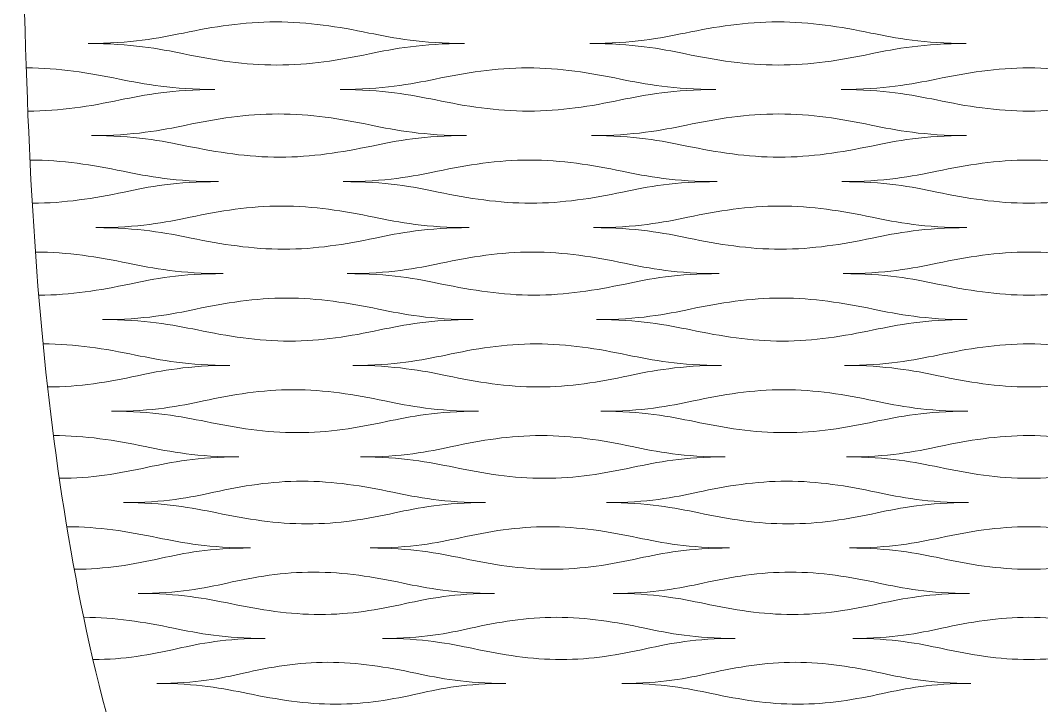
# Model space of a CAD drawing. Header units: centimetres. Extents: x -29.7 to 21.6, y -14.4 to 13.7.
# Drawn here: x 11.61 to 16.66, y 3.24 to 6.63 of the extents above; entities that cross this region are included whole.
import ezdxf

# ---------------------------------------------------------------- set-up
doc = ezdxf.new("R2010")
doc.units = ezdxf.units.CM
doc.header["$MEASUREMENT"] = 0
doc.layers.add('Layer 1', color=7, linetype='Continuous')

msp = doc.modelspace()

# ---------------------------------------------------------------- linework, layer by layer
at = {"layer": 'Layer 1', "color": 1, "lineweight": 9}
for points, knots in [([(11.61165, 9.70732), (11.61165, 6.85878), (11.61165, 5.4345), (11.86091, 4.0102), (11.86091, 4.0102), (12.11013, 2.58594), (12.60865, 1.16166), (14.6026, -0.26262)], [0, 0, 0, 0, 0.3333333, 0.3333333, 0.3333333, 0.3333333, 1, 1, 1, 1]), ([(11.94663, 6.51608), (12.15592, 6.51608), (12.294, 6.54206), (12.41716, 6.5677), (12.41716, 6.5677), (12.56761, 6.59902), (12.71479, 6.62291), (12.87467, 6.62291), (12.87467, 6.62291), (13.03461, 6.62291), (13.18268, 6.59902), (13.33431, 6.5677), (13.33431, 6.5677), (13.45835, 6.54206), (13.59738, 6.51608), (13.80664, 6.51608)], [0, 0, 0, 0, 0.2, 0.2, 0.2, 0.2, 0.4, 0.4, 0.4, 0.4, 0.6, 0.6, 0.6, 0.6, 1, 1, 1, 1]), ([(14.42665, 6.51608), (14.63591, 6.51608), (14.77429, 6.54206), (14.89774, 6.5677), (14.89774, 6.5677), (15.04858, 6.59902), (15.19603, 6.62291), (15.35594, 6.62291), (15.35594, 6.62291), (15.51589, 6.62291), (15.66365, 6.59902), (15.81489, 6.5677), (15.81489, 6.5677), (15.93867, 6.54206), (16.07734, 6.51608), (16.2866, 6.51608)], [0, 0, 0, 0, 0.2, 0.2, 0.2, 0.2, 0.4, 0.4, 0.4, 0.4, 0.6, 0.6, 0.6, 0.6, 1, 1, 1, 1]), ([(11.94663, 6.51608), (12.15592, 6.51608), (12.29541, 6.49013), (12.41974, 6.46451), (12.41974, 6.46451), (12.57173, 6.43319), (12.71983, 6.40933), (12.87952, 6.40933), (12.87952, 6.40933), (13.03926, 6.40929), (13.18604, 6.43319), (13.33633, 6.46451), (13.33633, 6.46451), (13.45933, 6.49013), (13.59738, 6.51608), (13.80664, 6.51608)], [0, 0, 0, 0, 0.2, 0.2, 0.2, 0.2, 0.4, 0.4, 0.4, 0.4, 0.6, 0.6, 0.6, 0.6, 1, 1, 1, 1]), ([(14.42665, 6.51608), (14.63591, 6.51608), (14.77488, 6.49013), (14.89879, 6.46451), (14.89879, 6.46451), (15.05019, 6.43319), (15.19786, 6.40933), (15.35754, 6.40933), (15.35754, 6.40933), (15.51729, 6.40929), (15.66453, 6.43319), (15.81538, 6.46451), (15.81538, 6.46451), (15.93884, 6.49013), (16.07734, 6.51608), (16.2866, 6.51608)], [0, 0, 0, 0, 0.2, 0.2, 0.2, 0.2, 0.4, 0.4, 0.4, 0.4, 0.6, 0.6, 0.6, 0.6, 1, 1, 1, 1]), ([(11.64104, 6.39507), (11.80075, 6.39507), (11.94901, 6.3712), (12.10093, 6.33986), (12.10093, 6.33986), (12.22524, 6.31426), (12.36446, 6.2883), (12.57337, 6.2883)], [0, 0, 0, 0, 0.3333333, 0.3333333, 0.3333333, 0.3333333, 1, 1, 1, 1]), ([(14.11884, 6.39507), (13.95916, 6.39507), (13.81218, 6.3712), (13.66195, 6.33986), (13.66195, 6.33986), (13.53905, 6.31426), (13.40124, 6.2883), (13.19233, 6.2883)], [0, 0, 0, 0, 0.3333333, 0.3333333, 0.3333333, 0.3333333, 1, 1, 1, 1]), ([(14.11884, 6.39507), (14.27852, 6.39507), (14.42635, 6.3712), (14.57772, 6.33986), (14.57772, 6.33986), (14.70154, 6.31426), (14.84027, 6.2883), (15.04921, 6.2883)], [0, 0, 0, 0, 0.3333333, 0.3333333, 0.3333333, 0.3333333, 1, 1, 1, 1]), ([(16.59661, 6.39507), (16.43692, 6.39507), (16.28952, 6.3712), (16.13873, 6.33986), (16.13873, 6.33986), (16.01535, 6.31426), (15.87711, 6.2883), (15.66816, 6.2883)], [0, 0, 0, 0, 0.3333333, 0.3333333, 0.3333333, 0.3333333, 1, 1, 1, 1]), ([(16.59661, 6.39507), (16.75628, 6.39507), (16.90369, 6.3712), (17.05447, 6.33986), (17.05447, 6.33986), (17.17785, 6.31426), (17.31614, 6.2883), (17.52504, 6.2883)], [0, 0, 0, 0, 0.3333333, 0.3333333, 0.3333333, 0.3333333, 1, 1, 1, 1]), ([(11.64883, 6.1815), (11.80825, 6.1815), (11.95458, 6.2054), (12.10434, 6.23672), (12.10434, 6.23672), (12.22685, 6.26235), (12.36446, 6.2883), (12.57337, 6.2883)], [0, 0, 0, 0, 0.3333333, 0.3333333, 0.3333333, 0.3333333, 1, 1, 1, 1]), ([(14.12273, 6.1815), (13.96325, 6.1815), (13.81561, 6.2054), (13.66418, 6.23672), (13.66418, 6.23672), (13.54027, 6.26235), (13.40124, 6.2883), (13.19233, 6.2883)], [0, 0, 0, 0, 0.3333333, 0.3333333, 0.3333333, 0.3333333, 1, 1, 1, 1]), ([(14.12273, 6.1815), (14.28215, 6.1815), (14.42895, 6.2054), (14.57924, 6.23672), (14.57924, 6.23672), (14.70222, 6.26235), (14.84027, 6.2883), (15.04921, 6.2883)], [0, 0, 0, 0, 0.3333333, 0.3333333, 0.3333333, 0.3333333, 1, 1, 1, 1]), ([(16.59661, 6.1815), (16.43719, 6.1815), (16.28997, 6.2054), (16.1391, 6.23672), (16.1391, 6.23672), (16.01561, 6.26235), (15.87711, 6.2883), (15.66816, 6.2883)], [0, 0, 0, 0, 0.3333333, 0.3333333, 0.3333333, 0.3333333, 1, 1, 1, 1]), ([(16.59661, 6.1815), (16.75605, 6.1815), (16.90327, 6.2054), (17.05414, 6.23672), (17.05414, 6.23672), (17.17759, 6.26235), (17.31614, 6.2883), (17.52504, 6.2883)], [0, 0, 0, 0, 0.3333333, 0.3333333, 0.3333333, 0.3333333, 1, 1, 1, 1]), ([(11.96217, 6.06047), (12.17075, 6.06047), (12.30808, 6.08643), (12.43057, 6.11206), (12.43057, 6.11206), (12.58021, 6.14338), (12.72671, 6.16726), (12.88609, 6.16726), (12.88609, 6.16726), (13.04555, 6.16726), (13.19338, 6.14338), (13.34475, 6.11206), (13.34475, 6.11206), (13.46863, 6.08643), (13.6074, 6.06047), (13.81594, 6.06047)], [0, 0, 0, 0, 0.2, 0.2, 0.2, 0.2, 0.4, 0.4, 0.4, 0.4, 0.6, 0.6, 0.6, 0.6, 1, 1, 1, 1]), ([(14.43389, 6.06047), (14.64246, 6.06047), (14.78025, 6.08643), (14.90318, 6.11206), (14.90318, 6.11206), (15.0534, 6.14338), (15.20035, 6.16726), (15.35974, 6.16726), (15.35974, 6.16726), (15.51918, 6.16726), (15.66659, 6.14338), (15.81738, 6.11206), (15.81738, 6.11206), (15.94079, 6.08643), (16.07907, 6.06047), (16.28765, 6.06047)], [0, 0, 0, 0, 0.2, 0.2, 0.2, 0.2, 0.4, 0.4, 0.4, 0.4, 0.6, 0.6, 0.6, 0.6, 1, 1, 1, 1]), ([(11.96217, 6.06047), (12.17075, 6.06047), (12.31014, 6.03456), (12.43448, 6.00893), (12.43448, 6.00893), (12.58634, 5.97765), (12.7342, 5.95378), (12.89333, 5.95378), (12.89333, 5.95378), (13.05242, 5.95378), (13.19838, 5.97764), (13.34779, 6.00893), (13.34779, 6.00893), (13.47006, 6.03456), (13.6074, 6.06047), (13.81594, 6.06047)], [0, 0, 0, 0, 0.2, 0.2, 0.2, 0.2, 0.4, 0.4, 0.4, 0.4, 0.6, 0.6, 0.6, 0.6, 1, 1, 1, 1]), ([(14.43389, 6.06047), (14.64246, 6.06047), (14.78117, 6.03456), (14.90478, 6.00893), (14.90478, 6.00893), (15.05582, 5.97765), (15.20306, 5.95378), (15.36216, 5.95378), (15.36216, 5.95378), (15.52128, 5.95378), (15.66791, 5.97764), (15.81813, 6.00893), (15.81813, 6.00893), (15.94106, 6.03456), (16.07907, 6.06047), (16.28765, 6.06047)], [0, 0, 0, 0, 0.2, 0.2, 0.2, 0.2, 0.4, 0.4, 0.4, 0.4, 0.6, 0.6, 0.6, 0.6, 1, 1, 1, 1]), ([(11.6597, 5.93955), (11.81878, 5.93955), (11.96692, 5.91568), (12.11871, 5.8844), (12.11871, 5.8844), (12.24291, 5.85877), (12.38194, 5.83285), (12.59, 5.83285)], [0, 0, 0, 0, 0.3333333, 0.3333333, 0.3333333, 0.3333333, 1, 1, 1, 1]), ([(14.12817, 5.93955), (13.96908, 5.93955), (13.82285, 5.91568), (13.67357, 5.8844), (13.67357, 5.8844), (13.55139, 5.85877), (13.41446, 5.83285), (13.20641, 5.83285)], [0, 0, 0, 0, 0.3333333, 0.3333333, 0.3333333, 0.3333333, 1, 1, 1, 1]), ([(14.12817, 5.93955), (14.28722, 5.93955), (14.43473, 5.91568), (14.58568, 5.8844), (14.58568, 5.8844), (14.70922, 5.85877), (14.84757, 5.83285), (15.05559, 5.83285)], [0, 0, 0, 0, 0.3333333, 0.3333333, 0.3333333, 0.3333333, 1, 1, 1, 1]), ([(16.59661, 5.93955), (16.43752, 5.93955), (16.29067, 5.91568), (16.14057, 5.8844), (16.14057, 5.8844), (16.0177, 5.85877), (15.88009, 5.83285), (15.67203, 5.83285)], [0, 0, 0, 0, 0.3333333, 0.3333333, 0.3333333, 0.3333333, 1, 1, 1, 1]), ([(16.59661, 5.93955), (16.75569, 5.93955), (16.90254, 5.91568), (17.05267, 5.8844), (17.05267, 5.8844), (17.17553, 5.85877), (17.31315, 5.83285), (17.5212, 5.83285)], [0, 0, 0, 0, 0.3333333, 0.3333333, 0.3333333, 0.3333333, 1, 1, 1, 1]), ([(11.67112, 5.72616), (11.82981, 5.72616), (11.9751, 5.75001), (12.12371, 5.7813), (12.12371, 5.7813), (12.24531, 5.80691), (12.38194, 5.83285), (12.59, 5.83285)], [0, 0, 0, 0, 0.3333333, 0.3333333, 0.3333333, 0.3333333, 1, 1, 1, 1]), ([(14.13387, 5.72616), (13.97513, 5.72616), (13.82792, 5.75001), (13.67684, 5.7813), (13.67684, 5.7813), (13.5532, 5.80691), (13.41446, 5.83285), (13.20641, 5.83285)], [0, 0, 0, 0, 0.3333333, 0.3333333, 0.3333333, 0.3333333, 1, 1, 1, 1]), ([(14.13387, 5.72616), (14.29259, 5.72616), (14.43849, 5.75001), (14.58794, 5.7813), (14.58794, 5.7813), (14.71024, 5.80691), (14.84757, 5.83285), (15.05559, 5.83285)], [0, 0, 0, 0, 0.3333333, 0.3333333, 0.3333333, 0.3333333, 1, 1, 1, 1]), ([(16.59661, 5.72616), (16.43791, 5.72616), (16.29131, 5.75001), (16.14106, 5.7813), (16.14106, 5.7813), (16.01809, 5.80691), (15.88009, 5.83285), (15.67203, 5.83285)], [0, 0, 0, 0, 0.3333333, 0.3333333, 0.3333333, 0.3333333, 1, 1, 1, 1]), ([(16.59661, 5.72616), (16.75533, 5.72616), (16.90186, 5.75001), (17.05214, 5.7813), (17.05214, 5.7813), (17.17511, 5.80691), (17.31315, 5.83285), (17.5212, 5.83285)], [0, 0, 0, 0, 0.3333333, 0.3333333, 0.3333333, 0.3333333, 1, 1, 1, 1]), ([(11.98504, 5.60522), (12.19258, 5.60522), (12.32883, 5.63115), (12.45034, 5.65677), (12.45034, 5.65677), (12.59884, 5.68806), (12.74435, 5.71192), (12.90301, 5.71192), (12.90301, 5.71192), (13.06172, 5.71194), (13.20918, 5.68806), (13.3602, 5.65677), (13.3602, 5.65677), (13.48381, 5.63115), (13.62212, 5.60522), (13.82965, 5.60522)], [0, 0, 0, 0, 0.2, 0.2, 0.2, 0.2, 0.4, 0.4, 0.4, 0.4, 0.6, 0.6, 0.6, 0.6, 1, 1, 1, 1]), ([(14.44455, 5.60522), (14.65208, 5.60522), (14.78905, 5.63115), (14.91122, 5.65677), (14.91122, 5.65677), (15.06057, 5.68806), (15.2067, 5.71192), (15.3654, 5.71192), (15.3654, 5.71192), (15.52409, 5.71194), (15.67092, 5.68806), (15.82111, 5.65677), (15.82111, 5.65677), (15.944, 5.63115), (16.08166, 5.60522), (16.28919, 5.60522)], [0, 0, 0, 0, 0.2, 0.2, 0.2, 0.2, 0.4, 0.4, 0.4, 0.4, 0.6, 0.6, 0.6, 0.6, 1, 1, 1, 1]), ([(11.98504, 5.60522), (12.19258, 5.60522), (12.3318, 5.57932), (12.45598, 5.55376), (12.45598, 5.55376), (12.60767, 5.52252), (12.75514, 5.49867), (12.91339, 5.49867), (12.91339, 5.49867), (13.07166, 5.49867), (13.21645, 5.52252), (13.36461, 5.55376), (13.36461, 5.55376), (13.48584, 5.57932), (13.62212, 5.60522), (13.82965, 5.60522)], [0, 0, 0, 0, 0.2, 0.2, 0.2, 0.2, 0.4, 0.4, 0.4, 0.4, 0.6, 0.6, 0.6, 0.6, 1, 1, 1, 1]), ([(14.44455, 5.60522), (14.65208, 5.60522), (14.79032, 5.57932), (14.91352, 5.55376), (14.91352, 5.55376), (15.06404, 5.52252), (15.2106, 5.49867), (15.36884, 5.49867), (15.36884, 5.49867), (15.52711, 5.49867), (15.67282, 5.52252), (15.82216, 5.55376), (15.82216, 5.55376), (15.94433, 5.57932), (16.08166, 5.60522), (16.28919, 5.60522)], [0, 0, 0, 0, 0.2, 0.2, 0.2, 0.2, 0.4, 0.4, 0.4, 0.4, 0.6, 0.6, 0.6, 0.6, 1, 1, 1, 1]), ([(11.68679, 5.48447), (11.845, 5.48447), (11.99283, 5.46064), (12.14443, 5.42939), (12.14443, 5.42939), (12.26848, 5.40382), (12.40718, 5.37793), (12.61399, 5.37793)], [0, 0, 0, 0, 0.3333333, 0.3333333, 0.3333333, 0.3333333, 1, 1, 1, 1]), ([(14.14172, 5.48447), (13.98347, 5.48447), (13.83836, 5.46064), (13.69036, 5.42939), (13.69036, 5.42939), (13.56923, 5.40382), (13.43351, 5.37793), (13.22669, 5.37793)], [0, 0, 0, 0, 0.3333333, 0.3333333, 0.3333333, 0.3333333, 1, 1, 1, 1]), ([(14.14172, 5.48447), (14.29993, 5.48447), (14.44684, 5.46064), (14.59723, 5.42939), (14.59723, 5.42939), (14.72032, 5.40382), (14.85801, 5.37793), (15.06482, 5.37793)], [0, 0, 0, 0, 0.3333333, 0.3333333, 0.3333333, 0.3333333, 1, 1, 1, 1]), ([(16.59661, 5.48447), (16.4384, 5.48447), (16.29236, 5.46064), (16.14315, 5.42939), (16.14315, 5.42939), (16.02108, 5.40382), (15.88437, 5.37793), (15.67753, 5.37793)], [0, 0, 0, 0, 0.3333333, 0.3333333, 0.3333333, 0.3333333, 1, 1, 1, 1]), ([(16.59661, 5.48447), (16.75481, 5.48447), (16.90084, 5.46064), (17.05002, 5.42939), (17.05002, 5.42939), (17.17216, 5.40382), (17.30887, 5.37793), (17.51567, 5.37793)], [0, 0, 0, 0, 0.3333333, 0.3333333, 0.3333333, 0.3333333, 1, 1, 1, 1]), ([(11.70303, 5.27138), (11.86075, 5.27138), (12.00452, 5.29522), (12.15157, 5.32647), (12.15157, 5.32647), (12.27188, 5.35204), (12.40718, 5.37793), (12.61399, 5.37793)], [0, 0, 0, 0, 0.3333333, 0.3333333, 0.3333333, 0.3333333, 1, 1, 1, 1]), ([(14.14984, 5.27138), (13.99214, 5.27138), (13.84559, 5.29522), (13.69504, 5.32647), (13.69504, 5.32647), (13.57178, 5.35204), (13.43351, 5.37793), (13.22669, 5.37793)], [0, 0, 0, 0, 0.3333333, 0.3333333, 0.3333333, 0.3333333, 1, 1, 1, 1]), ([(14.14984, 5.27138), (14.30752, 5.27138), (14.45221, 5.29522), (14.60044, 5.32647), (14.60044, 5.32647), (14.72173, 5.35204), (14.85801, 5.37793), (15.06482, 5.37793)], [0, 0, 0, 0, 0.3333333, 0.3333333, 0.3333333, 0.3333333, 1, 1, 1, 1]), ([(16.59661, 5.27138), (16.43895, 5.27138), (16.29328, 5.29522), (16.14391, 5.32647), (16.14391, 5.32647), (16.02167, 5.35204), (15.88437, 5.37793), (15.67753, 5.37793)], [0, 0, 0, 0, 0.3333333, 0.3333333, 0.3333333, 0.3333333, 1, 1, 1, 1]), ([(16.59661, 5.27138), (16.75432, 5.27138), (16.89989, 5.29522), (17.0493, 5.32647), (17.0493, 5.32647), (17.17156, 5.35204), (17.30887, 5.37793), (17.51567, 5.37793)], [0, 0, 0, 0, 0.3333333, 0.3333333, 0.3333333, 0.3333333, 1, 1, 1, 1]), ([(12.01751, 5.15064), (12.22361, 5.15064), (12.35835, 5.17653), (12.47856, 5.20209), (12.47856, 5.20209), (12.62545, 5.23334), (12.76954, 5.25719), (12.9272, 5.25719), (12.9272, 5.25719), (13.08489, 5.25719), (13.23177, 5.23334), (13.38223, 5.20209), (13.38223, 5.20209), (13.50535, 5.17653), (13.64307, 5.15064), (13.84916, 5.15064)], [0, 0, 0, 0, 0.2, 0.2, 0.2, 0.2, 0.4, 0.4, 0.4, 0.4, 0.6, 0.6, 0.6, 0.6, 1, 1, 1, 1]), ([(14.45971, 5.15064), (14.66576, 5.15064), (14.80153, 5.17653), (14.92272, 5.20209), (14.92272, 5.20209), (15.07077, 5.23334), (15.2158, 5.25719), (15.37345, 5.25719), (15.37345, 5.25719), (15.53113, 5.25719), (15.6771, 5.23334), (15.82638, 5.20209), (15.82638, 5.20209), (15.94852, 5.17653), (16.08526, 5.15064), (16.29131, 5.15064)], [0, 0, 0, 0, 0.2, 0.2, 0.2, 0.2, 0.4, 0.4, 0.4, 0.4, 0.6, 0.6, 0.6, 0.6, 1, 1, 1, 1]), ([(12.01751, 5.15064), (12.22361, 5.15064), (12.36254, 5.12481), (12.48642, 5.09931), (12.48642, 5.09931), (12.63775, 5.06813), (12.78463, 5.04435), (12.94164, 5.04435), (12.94164, 5.04435), (13.0987, 5.04435), (13.24188, 5.06813), (13.38834, 5.09931), (13.38834, 5.09931), (13.5082, 5.12481), (13.64307, 5.15064), (13.84916, 5.15064)], [0, 0, 0, 0, 0.2, 0.2, 0.2, 0.2, 0.4, 0.4, 0.4, 0.4, 0.6, 0.6, 0.6, 0.6, 1, 1, 1, 1]), ([(14.45971, 5.15064), (14.66576, 5.15064), (14.80336, 5.12481), (14.92589, 5.09931), (14.92589, 5.09931), (15.07562, 5.06813), (15.22123, 5.04435), (15.37826, 5.04435), (15.37826, 5.04435), (15.53532, 5.04435), (15.67972, 5.06813), (15.82785, 5.09931), (15.82785, 5.09931), (15.94904, 5.12481), (16.08526, 5.15064), (16.29131, 5.15064)], [0, 0, 0, 0, 0.2, 0.2, 0.2, 0.2, 0.4, 0.4, 0.4, 0.4, 0.6, 0.6, 0.6, 0.6, 1, 1, 1, 1]), ([(11.72483, 5.03019), (11.88182, 5.03019), (12.0292, 5.00643), (12.18037, 4.97525), (12.18037, 4.97525), (12.30408, 4.94973), (12.44226, 4.92391), (12.64734, 4.92391)], [0, 0, 0, 0, 0.3333333, 0.3333333, 0.3333333, 0.3333333, 1, 1, 1, 1]), ([(14.16073, 5.03019), (14.00373, 5.03019), (13.86009, 5.00643), (13.71382, 4.97525), (13.71382, 4.97525), (13.59414, 4.94973), (13.45998, 4.92391), (13.25491, 4.92391)], [0, 0, 0, 0, 0.3333333, 0.3333333, 0.3333333, 0.3333333, 1, 1, 1, 1]), ([(14.16073, 5.03019), (14.31773, 5.03019), (14.46383, 5.00643), (14.61337, 4.97525), (14.61337, 4.97525), (14.73577, 4.94973), (14.87258, 4.92391), (15.07765, 4.92391)], [0, 0, 0, 0, 0.3333333, 0.3333333, 0.3333333, 0.3333333, 1, 1, 1, 1]), ([(16.59661, 5.03019), (16.43961, 5.03019), (16.29475, 5.00643), (16.14685, 4.97525), (16.14685, 4.97525), (16.02579, 4.94973), (15.89033, 4.92391), (15.68521, 4.92391)], [0, 0, 0, 0, 0.3333333, 0.3333333, 0.3333333, 0.3333333, 1, 1, 1, 1]), ([(16.59661, 5.03019), (16.75359, 5.03019), (16.89845, 5.00643), (17.04638, 4.97525), (17.04638, 4.97525), (17.16741, 4.94973), (17.30291, 4.92391), (17.50799, 4.92391)], [0, 0, 0, 0, 0.3333333, 0.3333333, 0.3333333, 0.3333333, 1, 1, 1, 1]), ([(11.74704, 4.81765), (11.90335, 4.81765), (12.04517, 4.84141), (12.19012, 4.87259), (12.19012, 4.87259), (12.30873, 4.89809), (12.44226, 4.92391), (12.64734, 4.92391)], [0, 0, 0, 0, 0.3333333, 0.3333333, 0.3333333, 0.3333333, 1, 1, 1, 1]), ([(14.17186, 4.81765), (14.01558, 4.81765), (13.87, 4.84141), (13.72017, 4.87259), (13.72017, 4.87259), (13.59757, 4.89809), (13.45998, 4.92391), (13.25491, 4.92391)], [0, 0, 0, 0, 0.3333333, 0.3333333, 0.3333333, 0.3333333, 1, 1, 1, 1]), ([(14.17186, 4.81765), (14.3281, 4.81765), (14.47119, 4.84141), (14.61775, 4.87259), (14.61775, 4.87259), (14.73767, 4.89809), (14.87258, 4.92391), (15.07765, 4.92391)], [0, 0, 0, 0, 0.3333333, 0.3333333, 0.3333333, 0.3333333, 1, 1, 1, 1]), ([(16.59661, 4.81765), (16.44036, 4.81765), (16.29603, 4.84141), (16.14784, 4.87259), (16.14784, 4.87259), (16.02658, 4.89809), (15.89033, 4.92391), (15.68521, 4.92391)], [0, 0, 0, 0, 0.3333333, 0.3333333, 0.3333333, 0.3333333, 1, 1, 1, 1]), ([(16.59661, 4.81765), (16.75288, 4.81765), (16.8972, 4.84141), (17.0454, 4.87259), (17.0454, 4.87259), (17.16666, 4.89809), (17.30291, 4.92391), (17.50799, 4.92391)], [0, 0, 0, 0, 0.3333333, 0.3333333, 0.3333333, 0.3333333, 1, 1, 1, 1]), ([(12.06199, 4.6972), (12.26605, 4.6972), (12.39886, 4.72303), (12.51728, 4.74853), (12.51728, 4.74853), (12.66203, 4.7797), (12.8043, 4.80348), (12.96051, 4.80348), (12.96051, 4.80348), (13.1168, 4.80348), (13.26283, 4.7797), (13.41246, 4.74853), (13.41246, 4.74853), (13.5349, 4.72303), (13.67177, 4.6972), (13.87587, 4.6972)], [0, 0, 0, 0, 0.2, 0.2, 0.2, 0.2, 0.4, 0.4, 0.4, 0.4, 0.6, 0.6, 0.6, 0.6, 1, 1, 1, 1]), ([(14.48045, 4.6972), (14.68451, 4.6972), (14.81867, 4.72303), (14.93846, 4.74853), (14.93846, 4.74853), (15.08479, 4.7797), (15.22833, 4.80348), (15.38458, 4.80348), (15.38458, 4.80348), (15.54079, 4.80348), (15.68561, 4.7797), (15.83361, 4.74853), (15.83361, 4.74853), (15.95474, 4.72303), (16.09024, 4.6972), (16.2943, 4.6972)], [0, 0, 0, 0, 0.2, 0.2, 0.2, 0.2, 0.4, 0.4, 0.4, 0.4, 0.6, 0.6, 0.6, 0.6, 1, 1, 1, 1]), ([(12.06199, 4.6972), (12.26605, 4.6972), (12.40443, 4.67148), (12.52775, 4.64609), (12.52775, 4.64609), (12.67846, 4.61502), (12.82443, 4.59137), (12.97983, 4.59137), (12.97983, 4.59137), (13.13522, 4.59137), (13.27631, 4.61502), (13.42064, 4.64609), (13.42064, 4.64609), (13.53873, 4.67148), (13.67177, 4.6972), (13.87587, 4.6972)], [0, 0, 0, 0, 0.2, 0.2, 0.2, 0.2, 0.4, 0.4, 0.4, 0.4, 0.6, 0.6, 0.6, 0.6, 1, 1, 1, 1]), ([(14.48045, 4.6972), (14.68451, 4.6972), (14.82112, 4.67148), (14.94268, 4.64609), (14.94268, 4.64609), (15.09127, 4.61502), (15.2356, 4.59137), (15.39099, 4.59137), (15.39099, 4.59137), (15.54642, 4.59137), (15.68911, 4.61502), (15.83557, 4.64609), (15.83557, 4.64609), (15.95542, 4.67148), (16.09024, 4.6972), (16.2943, 4.6972)], [0, 0, 0, 0, 0.2, 0.2, 0.2, 0.2, 0.4, 0.4, 0.4, 0.4, 0.6, 0.6, 0.6, 0.6, 1, 1, 1, 1]), ([(11.77621, 4.57724), (11.93157, 4.57724), (12.07812, 4.55357), (12.22861, 4.52254), (12.22861, 4.52254), (12.35177, 4.49711), (12.48913, 4.47138), (12.69188, 4.47138)], [0, 0, 0, 0, 0.3333333, 0.3333333, 0.3333333, 0.3333333, 1, 1, 1, 1]), ([(14.18642, 4.57724), (14.03109, 4.57724), (13.88941, 4.55357), (13.74531, 4.52254), (13.74531, 4.52254), (13.62745, 4.49711), (13.4954, 4.47138), (13.29264, 4.47138)], [0, 0, 0, 0, 0.3333333, 0.3333333, 0.3333333, 0.3333333, 1, 1, 1, 1]), ([(14.18642, 4.57724), (14.34175, 4.57724), (14.48671, 4.55357), (14.63507, 4.52254), (14.63507, 4.52254), (14.75645, 4.49711), (14.89205, 4.47138), (15.0948, 4.47138)], [0, 0, 0, 0, 0.3333333, 0.3333333, 0.3333333, 0.3333333, 1, 1, 1, 1]), ([(16.59661, 4.57724), (16.44128, 4.57724), (16.29795, 4.55357), (16.15176, 4.52254), (16.15176, 4.52254), (16.03211, 4.49711), (15.89828, 4.47138), (15.69553, 4.47138)], [0, 0, 0, 0, 0.3333333, 0.3333333, 0.3333333, 0.3333333, 1, 1, 1, 1]), ([(16.59661, 4.57724), (16.75192, 4.57724), (16.89528, 4.55357), (17.04147, 4.52254), (17.04147, 4.52254), (17.1611, 4.49711), (17.29492, 4.47138), (17.49768, 4.47138)], [0, 0, 0, 0, 0.3333333, 0.3333333, 0.3333333, 0.3333333, 1, 1, 1, 1]), ([(11.80544, 4.36554), (11.95981, 4.36554), (12.09918, 4.38924), (12.24144, 4.42026), (12.24144, 4.42026), (12.35785, 4.44567), (12.48913, 4.47138), (12.69188, 4.47138)], [0, 0, 0, 0, 0.3333333, 0.3333333, 0.3333333, 0.3333333, 1, 1, 1, 1]), ([(14.20102, 4.36554), (14.04661, 4.36554), (13.90238, 4.38924), (13.75369, 4.42026), (13.75369, 4.42026), (13.63201, 4.44567), (13.4954, 4.47138), (13.29264, 4.47138)], [0, 0, 0, 0, 0.3333333, 0.3333333, 0.3333333, 0.3333333, 1, 1, 1, 1]), ([(14.20102, 4.36554), (14.3554, 4.36554), (14.49636, 4.38924), (14.64079, 4.42026), (14.64079, 4.42026), (14.75897, 4.44567), (14.89205, 4.47138), (15.0948, 4.47138)], [0, 0, 0, 0, 0.3333333, 0.3333333, 0.3333333, 0.3333333, 1, 1, 1, 1]), ([(16.59661, 4.36554), (16.44223, 4.36554), (16.2996, 4.38924), (16.15304, 4.42026), (16.15304, 4.42026), (16.03312, 4.44567), (15.89828, 4.47138), (15.69553, 4.47138)], [0, 0, 0, 0, 0.3333333, 0.3333333, 0.3333333, 0.3333333, 1, 1, 1, 1]), ([(16.59661, 4.36554), (16.75098, 4.36554), (16.89358, 4.38924), (17.04016, 4.42026), (17.04016, 4.42026), (17.16008, 4.44567), (17.29492, 4.47138), (17.49768, 4.47138)], [0, 0, 0, 0, 0.3333333, 0.3333333, 0.3333333, 0.3333333, 1, 1, 1, 1]), ([(12.12038, 4.24559), (12.32182, 4.24559), (12.45211, 4.27131), (12.56836, 4.29671), (12.56836, 4.29671), (12.71041, 4.32774), (12.85032, 4.35143), (13.00464, 4.35143), (13.00464, 4.35143), (13.15898, 4.35143), (13.30384, 4.32774), (13.45233, 4.29671), (13.45233, 4.29671), (13.57381, 4.27131), (13.70941, 4.24559), (13.91085, 4.24559)], [0, 0, 0, 0, 0.2, 0.2, 0.2, 0.2, 0.4, 0.4, 0.4, 0.4, 0.6, 0.6, 0.6, 0.6, 1, 1, 1, 1]), ([(14.50768, 4.24559), (14.70916, 4.24559), (14.84122, 4.27131), (14.95921, 4.29671), (14.95921, 4.29671), (15.10338, 4.32774), (15.24496, 4.35143), (15.39924, 4.35143), (15.39924, 4.35143), (15.55358, 4.35143), (15.69684, 4.32774), (15.84316, 4.29671), (15.84316, 4.29671), (15.96292, 4.27131), (16.09674, 4.24559), (16.29819, 4.24559)], [0, 0, 0, 0, 0.2, 0.2, 0.2, 0.2, 0.4, 0.4, 0.4, 0.4, 0.6, 0.6, 0.6, 0.6, 1, 1, 1, 1]), ([(12.12038, 4.24559), (12.32182, 4.24559), (12.45928, 4.21999), (12.58175, 4.19473), (12.58175, 4.19473), (12.73145, 4.16387), (12.87611, 4.14034), (13.02935, 4.14034), (13.02935, 4.14034), (13.18261, 4.14032), (13.32115, 4.16387), (13.4628, 4.19473), (13.4628, 4.19473), (13.5787, 4.21999), (13.70941, 4.24559), (13.91085, 4.24559)], [0, 0, 0, 0, 0.2, 0.2, 0.2, 0.2, 0.4, 0.4, 0.4, 0.4, 0.6, 0.6, 0.6, 0.6, 1, 1, 1, 1]), ([(14.50768, 4.24559), (14.70916, 4.24559), (14.84436, 4.21999), (14.96467, 4.19473), (14.96467, 4.19473), (15.11165, 4.16387), (15.25426, 4.14034), (15.40748, 4.14034), (15.40748, 4.14034), (15.56078, 4.14032), (15.70136, 4.16387), (15.84565, 4.19473), (15.84565, 4.19473), (15.9638, 4.21999), (16.09674, 4.24559), (16.29819, 4.24559)], [0, 0, 0, 0, 0.2, 0.2, 0.2, 0.2, 0.4, 0.4, 0.4, 0.4, 0.6, 0.6, 0.6, 0.6, 1, 1, 1, 1]), ([(11.84278, 4.12629), (11.99598, 4.12629), (12.14142, 4.10273), (12.29083, 4.07187), (12.29083, 4.07187), (12.41307, 4.0466), (12.54926, 4.02104), (12.74906, 4.02104)], [0, 0, 0, 0, 0.3333333, 0.3333333, 0.3333333, 0.3333333, 1, 1, 1, 1]), ([(14.21967, 4.12629), (14.0665, 4.12629), (13.92725, 4.10273), (13.78593, 4.07187), (13.78593, 4.07187), (13.67027, 4.0466), (13.54079, 4.02104), (13.34099, 4.02104)], [0, 0, 0, 0, 0.3333333, 0.3333333, 0.3333333, 0.3333333, 1, 1, 1, 1]), ([(14.21967, 4.12629), (14.37291, 4.12629), (14.51626, 4.10273), (14.66299, 4.07187), (14.66299, 4.07187), (14.78303, 4.0466), (14.91699, 4.02104), (15.11679, 4.02104)], [0, 0, 0, 0, 0.3333333, 0.3333333, 0.3333333, 0.3333333, 1, 1, 1, 1]), ([(16.59661, 4.12629), (16.44344, 4.12629), (16.30209, 4.10273), (16.15808, 4.07187), (16.15808, 4.07187), (16.04022, 4.0466), (15.90849, 4.02104), (15.70872, 4.02104)], [0, 0, 0, 0, 0.3333333, 0.3333333, 0.3333333, 0.3333333, 1, 1, 1, 1]), ([(16.59661, 4.12629), (16.7498, 4.12629), (16.89112, 4.10273), (17.03513, 4.07187), (17.03513, 4.07187), (17.15298, 4.0466), (17.28471, 4.02104), (17.48452, 4.02104)], [0, 0, 0, 0, 0.3333333, 0.3333333, 0.3333333, 0.3333333, 1, 1, 1, 1]), ([(11.8795, 3.91577), (12.03152, 3.91577), (12.16783, 3.93932), (12.30693, 3.97018), (12.30693, 3.97018), (12.42072, 3.99544), (12.54926, 4.02104), (12.74906, 4.02104)], [0, 0, 0, 0, 0.3333333, 0.3333333, 0.3333333, 0.3333333, 1, 1, 1, 1]), ([(14.23807, 3.91577), (14.08608, 3.91577), (13.94358, 3.93932), (13.7964, 3.97018), (13.7964, 3.97018), (13.67602, 3.99544), (13.54079, 4.02104), (13.34099, 4.02104)], [0, 0, 0, 0, 0.3333333, 0.3333333, 0.3333333, 0.3333333, 1, 1, 1, 1]), ([(14.23807, 3.91577), (14.39006, 3.91577), (14.52844, 3.93932), (14.67022, 3.97018), (14.67022, 3.97018), (14.78624, 3.99544), (14.91699, 4.02104), (15.11679, 4.02104)], [0, 0, 0, 0, 0.3333333, 0.3333333, 0.3333333, 0.3333333, 1, 1, 1, 1]), ([(16.59661, 3.91577), (16.44462, 3.91577), (16.30422, 3.93932), (16.15971, 3.97018), (16.15971, 3.97018), (16.0415, 3.99544), (15.90849, 4.02104), (15.70872, 4.02104)], [0, 0, 0, 0, 0.3333333, 0.3333333, 0.3333333, 0.3333333, 1, 1, 1, 1]), ([(16.59661, 3.91577), (16.74862, 3.91577), (16.88903, 3.93932), (17.03349, 3.97018), (17.03349, 3.97018), (17.1517, 3.99544), (17.28471, 4.02104), (17.48452, 4.02104)], [0, 0, 0, 0, 0.3333333, 0.3333333, 0.3333333, 0.3333333, 1, 1, 1, 1]), ([(12.19382, 3.79647), (12.39199, 3.79647), (12.51928, 3.82205), (12.63284, 3.84732), (12.63284, 3.84732), (12.77158, 3.87818), (12.90868, 3.90172), (13.0606, 3.90174), (13.0606, 3.90174), (13.21253, 3.90174), (13.35578, 3.87818), (13.50266, 3.84732), (13.50266, 3.84732), (13.62284, 3.82205), (13.7568, 3.79647), (13.95493, 3.79647)], [0, 0, 0, 0, 0.2, 0.2, 0.2, 0.2, 0.4, 0.4, 0.4, 0.4, 0.6, 0.6, 0.6, 0.6, 1, 1, 1, 1]), ([(14.54199, 3.79647), (14.74012, 3.79647), (14.86966, 3.82205), (14.98543, 3.84732), (14.98543, 3.84732), (15.12687, 3.87818), (15.266, 3.90172), (15.41789, 3.90174), (15.41789, 3.90174), (15.56985, 3.90174), (15.71105, 3.87818), (15.85521, 3.84732), (15.85521, 3.84732), (15.9732, 3.82205), (16.10496, 3.79647), (16.3031, 3.79647)], [0, 0, 0, 0, 0.2, 0.2, 0.2, 0.2, 0.4, 0.4, 0.4, 0.4, 0.6, 0.6, 0.6, 0.6, 1, 1, 1, 1]), ([(12.19382, 3.79647), (12.39199, 3.79647), (12.52824, 3.77113), (12.64966, 3.74608), (12.64966, 3.74608), (12.79805, 3.71549), (12.94105, 3.69214), (13.09163, 3.69214), (13.09163, 3.69214), (13.24221, 3.69214), (13.37754, 3.71549), (13.51579, 3.74608), (13.51579, 3.74608), (13.62896, 3.77113), (13.7568, 3.79647), (13.95493, 3.79647)], [0, 0, 0, 0, 0.2, 0.2, 0.2, 0.2, 0.4, 0.4, 0.4, 0.4, 0.6, 0.6, 0.6, 0.6, 1, 1, 1, 1]), ([(14.54199, 3.79647), (14.74012, 3.79647), (14.87359, 3.77113), (14.99227, 3.74608), (14.99227, 3.74608), (15.13725, 3.71549), (15.27768, 3.69214), (15.42827, 3.69214), (15.42827, 3.69214), (15.57885, 3.69214), (15.71674, 3.71549), (15.85838, 3.74608), (15.85838, 3.74608), (15.97428, 3.77113), (16.10496, 3.79647), (16.3031, 3.79647)], [0, 0, 0, 0, 0.2, 0.2, 0.2, 0.2, 0.4, 0.4, 0.4, 0.4, 0.6, 0.6, 0.6, 0.6, 1, 1, 1, 1]), ([(11.9264, 3.67825), (12.07692, 3.67825), (12.22085, 3.65488), (12.36888, 3.62431), (12.36888, 3.62431), (12.49002, 3.59926), (12.62473, 3.57391), (12.82077, 3.57391)], [0, 0, 0, 0, 0.3333333, 0.3333333, 0.3333333, 0.3333333, 1, 1, 1, 1]), ([(14.26154, 3.67825), (14.11105, 3.67825), (13.97477, 3.65488), (13.83689, 3.62431), (13.83689, 3.62431), (13.72407, 3.59926), (13.59773, 3.57391), (13.40169, 3.57391)], [0, 0, 0, 0, 0.3333333, 0.3333333, 0.3333333, 0.3333333, 1, 1, 1, 1]), ([(14.26154, 3.67825), (14.41199, 3.67825), (14.5534, 3.65488), (14.69803, 3.62431), (14.69803, 3.62431), (14.81641, 3.59926), (14.94831, 3.57391), (15.14438, 3.57391)], [0, 0, 0, 0, 0.3333333, 0.3333333, 0.3333333, 0.3333333, 1, 1, 1, 1]), ([(16.59661, 3.67825), (16.44612, 3.67825), (16.30729, 3.65488), (16.16603, 3.62431), (16.16603, 3.62431), (16.05043, 3.59926), (15.92133, 3.57391), (15.72528, 3.57391)], [0, 0, 0, 0, 0.3333333, 0.3333333, 0.3333333, 0.3333333, 1, 1, 1, 1]), ([(16.59661, 3.67825), (16.74711, 3.67825), (16.88592, 3.65488), (17.02717, 3.62431), (17.02717, 3.62431), (17.14277, 3.59926), (17.27188, 3.57391), (17.46795, 3.57391)], [0, 0, 0, 0, 0.3333333, 0.3333333, 0.3333333, 0.3333333, 1, 1, 1, 1]), ([(11.97247, 3.46957), (12.12145, 3.46957), (12.25401, 3.4929), (12.38908, 3.5235), (12.38908, 3.5235), (12.4996, 3.54854), (12.62473, 3.57391), (12.82077, 3.57391)], [0, 0, 0, 0, 0.3333333, 0.3333333, 0.3333333, 0.3333333, 1, 1, 1, 1]), ([(14.28455, 3.46957), (14.13553, 3.46957), (13.99529, 3.4929), (13.85007, 3.5235), (13.85007, 3.5235), (13.7312, 3.54854), (13.59773, 3.57391), (13.40169, 3.57391)], [0, 0, 0, 0, 0.3333333, 0.3333333, 0.3333333, 0.3333333, 1, 1, 1, 1]), ([(14.28455, 3.46957), (14.43355, 3.46957), (14.56866, 3.4929), (14.7071, 3.5235), (14.7071, 3.5235), (14.82044, 3.54854), (14.94831, 3.57391), (15.14438, 3.57391)], [0, 0, 0, 0, 0.3333333, 0.3333333, 0.3333333, 0.3333333, 1, 1, 1, 1]), ([(16.59661, 3.46957), (16.44763, 3.46957), (16.30991, 3.4929), (16.16809, 3.5235), (16.16809, 3.5235), (16.05204, 3.54854), (15.92133, 3.57391), (15.72528, 3.57391)], [0, 0, 0, 0, 0.3333333, 0.3333333, 0.3333333, 0.3333333, 1, 1, 1, 1]), ([(16.59661, 3.46957), (16.74561, 3.46957), (16.8833, 3.4929), (17.02511, 3.5235), (17.02511, 3.5235), (17.1412, 3.54854), (17.27188, 3.57391), (17.46795, 3.57391)], [0, 0, 0, 0, 0.3333333, 0.3333333, 0.3333333, 0.3333333, 1, 1, 1, 1]), ([(12.28592, 3.35132), (12.47994, 3.35132), (12.60345, 3.37667), (12.71367, 3.40172), (12.71367, 3.40172), (12.84838, 3.43229), (12.98186, 3.45564), (13.13077, 3.45566), (13.13077, 3.45566), (13.27968, 3.45566), (13.42091, 3.43232), (13.56577, 3.40172), (13.56577, 3.40172), (13.68431, 3.37667), (13.81621, 3.35132), (14.01021, 3.35132)], [0, 0, 0, 0, 0.2, 0.2, 0.2, 0.2, 0.4, 0.4, 0.4, 0.4, 0.6, 0.6, 0.6, 0.6, 1, 1, 1, 1]), ([(14.58495, 3.35132), (14.77897, 3.35132), (14.90527, 3.37667), (15.01828, 3.40172), (15.01828, 3.40172), (15.15633, 3.43229), (15.29241, 3.45564), (15.44129, 3.45566), (15.44129, 3.45566), (15.59021, 3.45566), (15.72888, 3.43232), (15.87036, 3.40172), (15.87036, 3.40172), (15.98613, 3.37667), (16.11524, 3.35132), (16.30922, 3.35132)], [0, 0, 0, 0, 0.2, 0.2, 0.2, 0.2, 0.4, 0.4, 0.4, 0.4, 0.6, 0.6, 0.6, 0.6, 1, 1, 1, 1]), ([(12.28592, 3.35132), (12.47994, 3.35132), (12.61481, 3.32635), (12.73495, 3.30168), (12.73495, 3.30168), (12.8818, 3.27156), (13.02277, 3.24857), (13.16995, 3.24855), (13.16995, 3.24855), (13.31719, 3.24855), (13.44837, 3.27154), (13.58239, 3.30168), (13.58239, 3.30168), (13.69199, 3.32635), (13.81621, 3.35132), (14.01021, 3.35132)], [0, 0, 0, 0, 0.2, 0.2, 0.2, 0.2, 0.4, 0.4, 0.4, 0.4, 0.6, 0.6, 0.6, 0.6, 1, 1, 1, 1]), ([(14.58495, 3.35132), (14.77897, 3.35132), (14.91028, 3.32635), (15.02692, 3.30168), (15.02692, 3.30168), (15.16949, 3.27156), (15.30717, 3.24857), (15.45438, 3.24855), (15.45438, 3.24855), (15.60163, 3.24855), (15.73605, 3.27154), (15.87432, 3.30168), (15.87432, 3.30168), (15.98747, 3.32635), (16.11524, 3.35132), (16.30922, 3.35132)], [0, 0, 0, 0, 0.2, 0.2, 0.2, 0.2, 0.4, 0.4, 0.4, 0.4, 0.6, 0.6, 0.6, 0.6, 1, 1, 1, 1])]:
    msp.add_open_spline(points, degree=3, knots=knots, dxfattribs=at)

doc.saveas('drawing.dxf')
